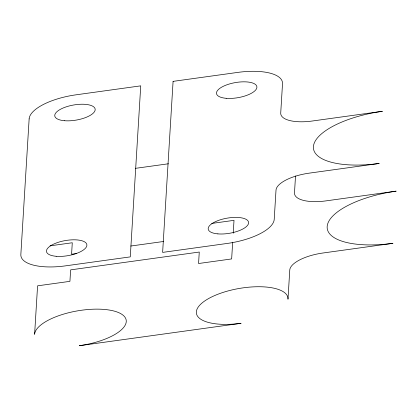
<?xml version="1.0" encoding="UTF-8"?>
<svg xmlns="http://www.w3.org/2000/svg" width="417" height="417" viewBox="0 0 417 417"><rect width="100%" height="100%" fill="white"/><g stroke="black" fill="none" stroke-linecap="round" stroke-linejoin="round"><path stroke-width="0.63" d="M232.67 242.214L231.649 258.936L198.57 263.518L199.269 252.045L70.624 269.872L69.926 281.345L37.577 285.827L34.611 334.319A46.412 17.352 -9.8 0 1 81.518 310.243A46.412 17.352 -9.8 0 1 126.257 321.622A46.412 17.352 -9.8 0 1 79.35 345.698L241.078 323.29A46.412 17.352 -9.8 0 1 196.339 311.911A46.412 17.352 -9.8 0 1 243.247 287.834A46.412 17.352 -9.8 0 1 287.985 299.213L289.768 270.013A32.766 12.249 -9.8 0 1 322.878 253.015L392.96 243.304A68.258 25.52 -9.8 0 1 327.168 226.567A68.258 25.52 -9.8 0 1 396.15 191.158L326.068 200.869A32.766 12.249 -9.8 0 1 294.491 192.836L295.523 175.964M233.223 233.207L234.01 220.348L211.742 223.434M135.556 168.327L168.421 163.777M50.087 245.832L72.282 242.757L71.583 254.229L76.728 253.515M130.761 246.03L163.563 241.485M29.143 118.892L20.85 254.464A46.412 17.352 -9.8 0 0 65.589 265.843L130.276 256.882L140.738 85.85L76.05 94.815A46.412 17.352 -9.8 0 0 29.143 118.892M173.086 81.367L162.625 252.4L227.312 243.434A46.412 17.352 -9.8 0 0 274.219 219.358L276.007 190.157A32.766 12.249 -9.8 0 1 309.117 173.159L379.199 163.448A68.258 25.52 -9.8 0 1 313.407 146.716A68.258 25.52 -9.8 0 1 382.389 111.303L312.307 121.013A32.766 12.249 -9.8 0 1 280.724 112.981L282.512 83.781A46.412 17.352 -9.8 0 0 237.773 72.402L173.086 81.367M217.877 233.88A20.475 7.657 -9.8 0 0 248.615 222.907A20.475 7.657 -9.8 0 0 218.706 220.332A20.475 7.657 -9.8 0 0 217.877 233.88M226.17 98.308A20.475 7.657 -9.8 0 0 256.903 87.33A20.475 7.657 -9.8 0 0 226.994 84.76A20.475 7.657 -9.8 0 0 226.17 98.308M64.442 120.716A20.475 7.657 -9.8 0 0 95.18 109.739A20.475 7.657 -9.8 0 0 65.271 107.169A20.475 7.657 -9.8 0 0 64.442 120.716M56.149 256.288A20.475 7.657 -9.8 0 0 86.887 245.316A20.475 7.657 -9.8 0 0 56.978 242.741A20.475 7.657 -9.8 0 0 56.149 256.288"/></g></svg>
